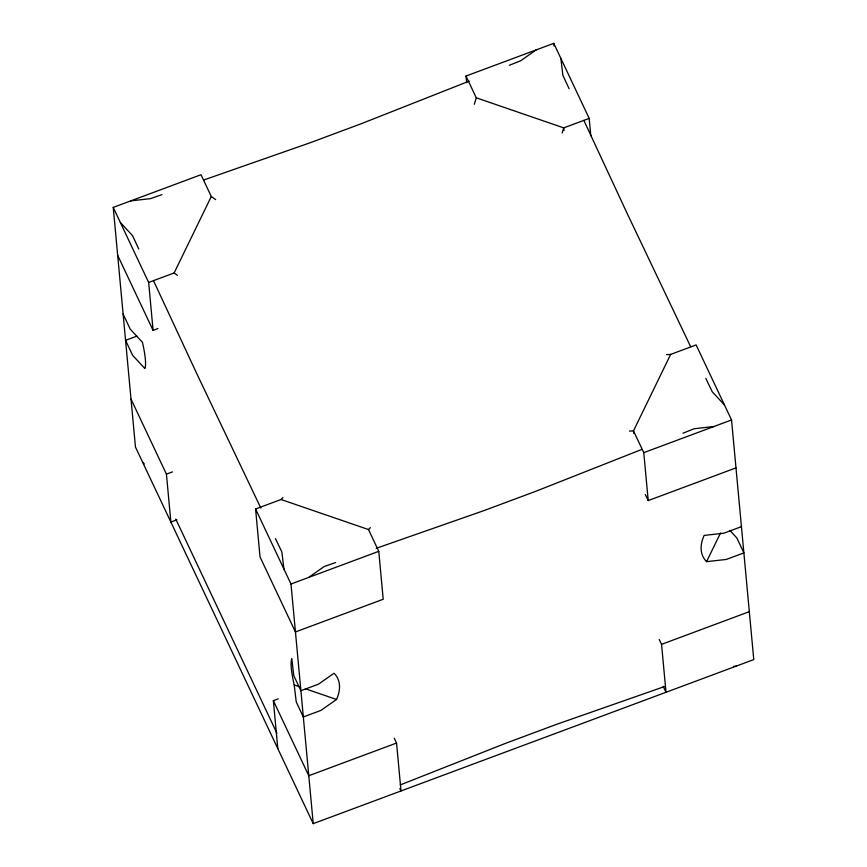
<?xml version="1.0" encoding="UTF-8"?>
<svg xmlns="http://www.w3.org/2000/svg" width="867" height="867" viewBox="0 0 867 867"><rect width="100%" height="100%" fill="white"/><g stroke="black" fill="none" stroke-linecap="round" stroke-linejoin="round"><path stroke-width="1.3" d="M474.314 104.278L476.276 97.808L466.002 76.036L553.775 43.35L589.192 118.389L590.795 135.696M562.141 133.041L563.723 127.872L589.192 118.389M157.946 328.56L153.091 330.37L148.647 282.447L174.126 272.964L211.288 196.495L201.003 174.722L113.23 207.408L135.458 447.036L313.225 823.65L753.77 659.592L731.542 419.964L696.125 344.925L670.646 354.408L666.593 354.646M670.646 354.408L633.484 430.877L633.734 433.533M729.797 530.333L736.787 537.887L743.875 552.897L726.318 559.432L706.572 561.664L720.499 533.021M281.049 499.5L368.497 529.553L378.771 551.336L383.214 599.26L295.441 631.945L260.024 556.907L255.581 508.983L281.049 499.5L282.924 497.571M368.497 529.553L370.372 527.624M536.218 49.885L520.59 60.831L509.297 65.285M308.554 577.487L324.182 566.541L335.605 562.542M336.515 699.474L320.888 710.42L303.331 716.955L296.243 701.945L294.206 684.93A78.106 11.824 69.6 0 1 291.767 658.692L293.805 675.707L300.892 690.717L318.449 684.182L334.077 673.236A78.106 37.714 -25.3 0 1 336.515 699.474L305.401 688.777M469.177 81.13L361.355 123.688L310.408 142.665L203.821 179.978M641.58 449.518L535.004 491.589L484.057 510.565L376.202 548.323M682.958 433.186L694.239 428.732L713.985 426.499M400.326 784.884L505.645 743.312L556.592 724.335L664.447 686.577M136.845 336.136L125.563 340.341L132.651 355.351L144.876 368.573A78.106 11.824 69.6 0 0 142.448 342.335L130.213 329.113L123.125 314.103M176.944 519.821L170.875 522.075L166.431 474.151L172.5 471.886M313.225 823.65L290.998 584.022L378.771 551.336M735.985 467.887L648.213 500.573L643.769 452.65L731.542 419.964M277.808 748.611L273.365 700.688L278.209 698.878M741.437 526.659L723.88 533.194L704.134 535.427A78.106 37.714 -25.3 0 0 706.572 561.664M394.268 738.196L396.555 743.041L308.782 775.727L273.365 700.688M663.136 686.231L665.997 692.278L661.554 644.354L749.326 611.668M161.945 194.641L150.533 198.641L130.787 200.873M733.58 666.43L736.213 666.127M629.431 431.105L633.484 430.877L643.769 452.65M476.276 97.808L563.723 127.872L563.973 130.538M294.206 684.93L299.18 686.642M211.288 196.495L215.677 199.638M174.126 272.964L177.41 275.316M724.454 404.954L712.219 391.732L705.803 378.326M120.318 222.418L132.543 235.64L138.785 249.035M142.546 462.046L144.29 463.932M690.641 346.659L627.502 214.171L583.87 120.426M260.869 508.138L197.156 374.436L153.513 280.691M275.457 538.591L281.873 551.997L283.91 569.012M175.773 519.127L276.898 733.179M645.351 494.526L648.213 500.573M659.267 639.51L661.554 644.354M399.86 788.547L400.998 790.964L396.555 743.041M113.23 207.408L148.647 282.447M255.581 508.983L290.998 584.022M117.674 255.332L153.091 330.37M131.015 399.113L166.431 474.151M569.131 88.77L562.9 75.375L560.862 58.36M553.775 43.35L554.024 46.016M466.002 76.036L466.619 82.69"/></g></svg>
